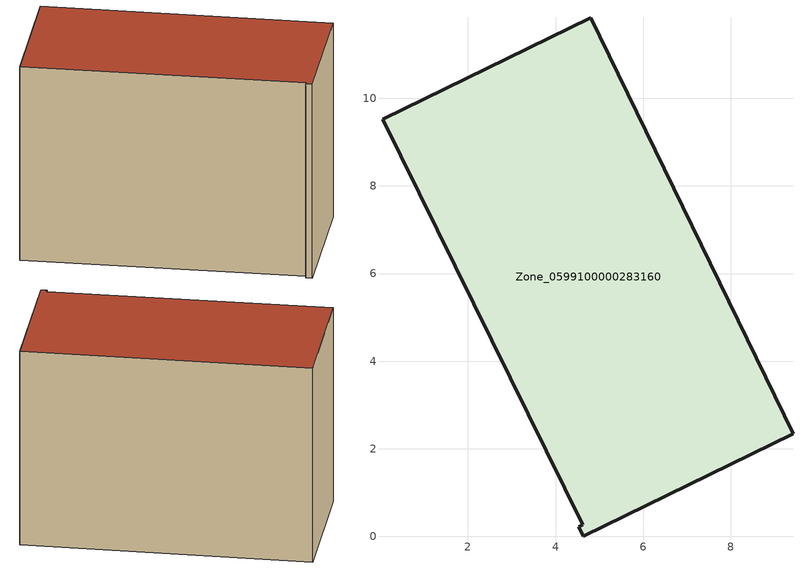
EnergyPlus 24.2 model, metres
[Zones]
Zone_0599100000283160
 floor ground (C_G): 4.53,0.22 4.62,0.26 0.05,9.52 4.8,11.84 9.42,2.34 4.63,0 z0
 wall outside (C_F): 4.63,0 9.42,2.34 4.8,11.84 0.05,9.52 4.62,0.26 4.53,0.22 4.63,0 z0:7.61
 roof outside (C_R): 4.62,0.26 4.53,0.22 4.63,0 9.42,2.34 4.8,11.84 0.05,9.52 z7.61
[BUILDING]
Pand.0599100000283160: North Axis=0; Terrain=City; Loads Convergence Tolerance Value=0.04; Temperature Convergence Tolerance Value=0.4; Solar Distribution=FullExterior; Maximum Number of Warmup Days=25; Minimum Number of Warmup Days=1
[Site:Location]
Rotterdam.The.Hague.AP_ZH_NLD Design_Conditions: Latitude=51.96; Longitude=4.45; Time Zone=1; Elevation=-4.5
[SITE:GROUNDTEMPERATURE:BUILDINGSURFACE]
18, 18, 18, 18, 18, 18, 18, 18, 18, 18, 18, 18
[MATERIAL] Thermal Absorptance=0.9; Solar Absorptance=0.7; Visible Absorptance=0.7
Name | Roughness | Thickness | Conductivity | Density | Specific Heat
G.TI.1975-1991 | MediumSmooth | 0.15 | 0.288461 | 540 | 1210
F.TI.1975-1991 | Rough | 0.3 | 0.230769 | 1920 | 840
R.TI.1975-1991 | MediumRough | 0.2 | 0.153846 | 1500 | 1000
[CONSTRUCTION]
C_G: G.TI.1975-1991
C_F: F.TI.1975-1991
C_R: R.TI.1975-1991
[ZONE]
Zone_0599100000283160: Type=1; Multiplier=1; Ceiling Height=Autocalculate; Volume=Autocalculate; Floor Area=autocalculate; Part of Total Floor Area=Yes
[ZONEINFILTRATION:DESIGNFLOWRATE]
Infil_Zone_0599100000283160: Zone or ZoneList or Space or SpaceList=Zone_0599100000283160; Schedule=AlwaysOn; Design Flow Rate Calculation Method=Flow/Area; Flow Rate per Floor Area=0.003; Constant Term Coefficient=1; Temperature Term Coefficient=0; Velocity Term Coefficient=0; Velocity Squared Term Coefficient=0
[HVACTEMPLATE:ZONE:IDEALLOADSAIRSYSTEM]
Zone_0599100000283160: Maximum Heating Supply Air Temperature=50; Minimum Cooling Supply Air Temperature=13; Maximum Heating Supply Air Humidity Ratio=0.0156; Minimum Cooling Supply Air Humidity Ratio=0.0077; Heating Limit=NoLimit; Cooling Limit=NoLimit; Dehumidification Control Type=ConstantSensibleHeatRatio; Cooling Sensible Heat Ratio=0.7; Dehumidification Setpoint=60; Humidification Control Type=None; Humidification Setpoint=30; Outdoor Air Method=None; Outdoor Air Flow Rate per Person=0.00944; Outdoor Air Flow Rate per Zone Floor Area=0; Outdoor Air Flow Rate per Zone=0; Demand Controlled Ventilation Type=None; Outdoor Air Economizer Type=NoEconomizer; Heat Recovery Type=None; Sensible Heat Recovery Effectiveness=0.7; Latent Heat Recovery Effectiveness=0.65
[ZONECONTROL:THERMOSTAT]
ThermostatControl_Zone_0599100000283160: Zone or ZoneList=Zone_0599100000283160; Control Type Schedule=DualSetpointControlType; Control 1=Thermostat_Zone_0599100000283160; Temperature Difference Between Cutout And Setpoint=0
[THERMOSTATSETPOINT:DUALSETPOINT]
Thermostat_Zone_0599100000283160: Heating Setpoint Temperature Schedule=HeatingSetpoint_Zone_0599100000283160; Cooling Setpoint Temperature Schedule=CoolingSetpoint_Zone_0599100000283160
[SCHEDULE:COMPACT]
HeatingSetpoint_Zone_0599100000283160: Through: 12/31, For: AllDays, Until: 24:00, 21
CoolingSetpoint_Zone_0599100000283160: Through: 12/31, For: AllDays, Until: 24:00, 24
DualSetpointControlType: Through: 12/31, For: AllDays, Until: 24:00, 4
AlwaysOn: Through: 12/31, For: AllDays, Until: 24:00, 1
